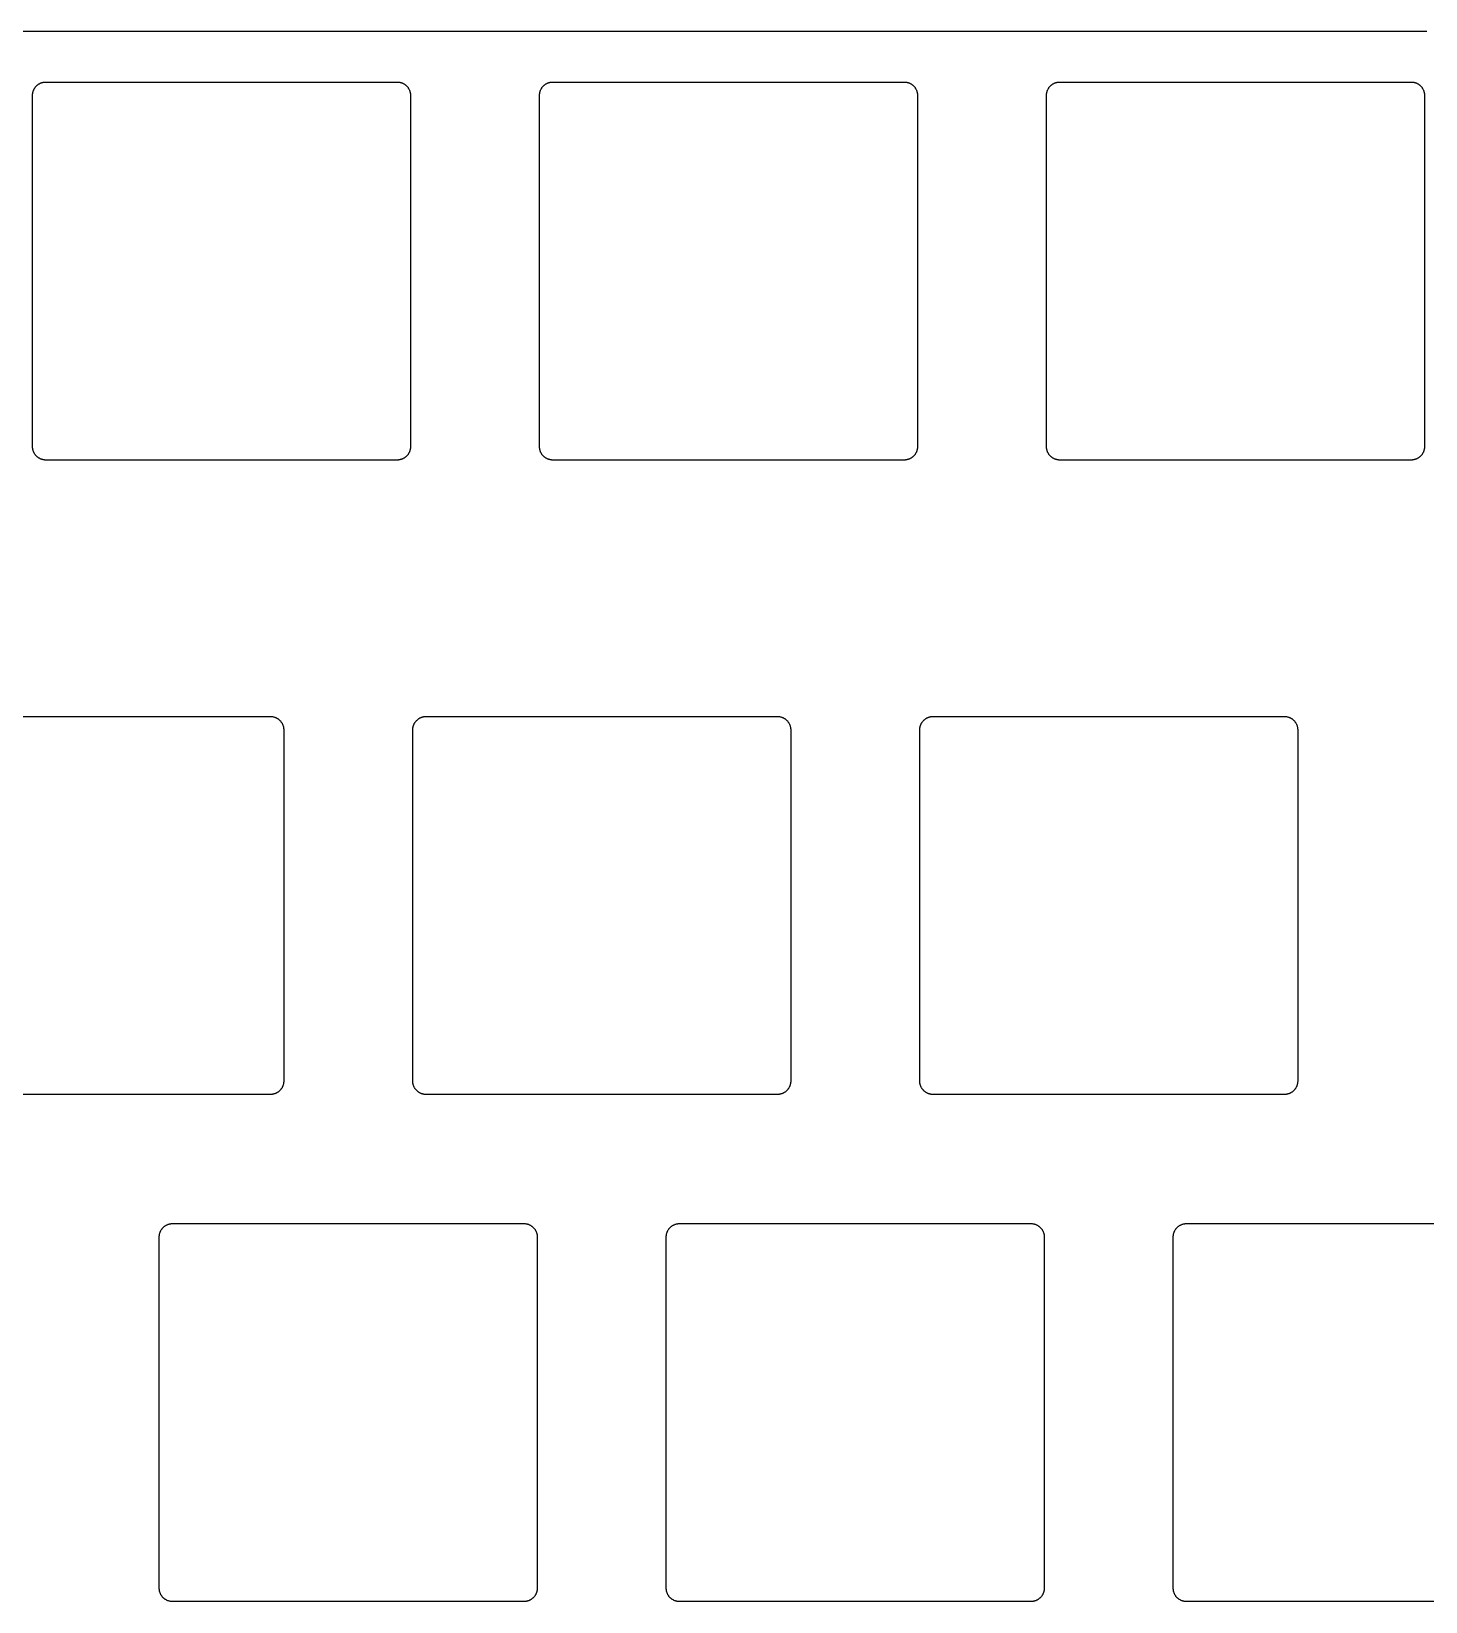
# Model space of a CAD drawing. Header units: millimetres. Extents: x -9 to 295, y -114 to 14.
# Drawn here: x 35.7 to 88.1, y -50 to 9 of the extents above; entities that cross this region are included whole.
import ezdxf

# ---------------------------------------------------------------- set-up
doc = ezdxf.new("R2010")
doc.units = ezdxf.units.MM
doc.layers.add('Layer 01', color=18, linetype='Continuous', true_color=0x000000)

msp = doc.modelspace()

# ---------------------------------------------------------------- linework, layer by layer
at = {"layer": 'Layer 01'}
for points in [[(88.155, 9.001), (88.104, 9), (19.846, 9)], [(31.5, -16.732), (44.7, -16.732), (44.717, -16.732), (44.734, -16.733), (44.751, -16.734), (44.768, -16.736), (44.785, -16.739), (44.802, -16.742), (44.818, -16.746), (44.835, -16.75), (44.851, -16.755), (44.867, -16.76), (44.883, -16.766), (44.899, -16.773), (44.915, -16.78), (44.93, -16.788), (44.945, -16.796), (44.96, -16.804), (44.974, -16.814), (44.988, -16.823), (45.002, -16.833), (45.016, -16.844), (45.029, -16.855), (45.041, -16.866), (45.054, -16.878), (45.065, -16.89), (45.077, -16.903), (45.088, -16.916), (45.098, -16.929), (45.108, -16.943), (45.118, -16.957), (45.127, -16.972), (45.136, -16.987), (45.144, -17.002), (45.152, -17.017), (45.159, -17.032), (45.165, -17.048), (45.171, -17.064), (45.177, -17.08), (45.181, -17.097), (45.186, -17.113), (45.19, -17.13), (45.193, -17.147), (45.195, -17.164), (45.197, -17.18), (45.199, -17.197), (45.2, -17.215), (45.2, -17.232), (45.2, -30.432), (45.2, -30.449), (45.199, -30.466), (45.197, -30.483), (45.195, -30.5), (45.193, -30.517), (45.19, -30.533), (45.186, -30.55), (45.181, -30.567), (45.177, -30.583), (45.171, -30.599), (45.165, -30.615), (45.159, -30.631), (45.152, -30.646), (45.144, -30.662), (45.136, -30.677), (45.127, -30.691), (45.118, -30.706), (45.108, -30.72), (45.098, -30.734), (45.088, -30.747), (45.077, -30.76), (45.065, -30.773), (45.054, -30.785), (45.041, -30.797), (45.029, -30.808), (45.016, -30.819), (45.002, -30.83), (44.988, -30.84), (44.974, -30.85), (44.96, -30.859), (44.945, -30.867), (44.93, -30.876), (44.915, -30.883), (44.899, -30.89), (44.883, -30.897), (44.867, -30.903), (44.851, -30.908), (44.835, -30.913), (44.818, -30.917), (44.802, -30.921), (44.785, -30.924), (44.768, -30.927), (44.751, -30.929), (44.734, -30.93), (44.717, -30.931), (44.7, -30.932), (31.5, -30.932)], [(92.325, -49.982), (79.125, -49.982), (79.108, -49.981), (79.091, -49.98), (79.074, -49.979), (79.057, -49.977), (79.04, -49.974), (79.023, -49.971), (79.007, -49.967), (78.99, -49.963), (78.974, -49.958), (78.958, -49.953), (78.942, -49.947), (78.926, -49.94), (78.91, -49.933), (78.895, -49.926), (78.88, -49.917), (78.865, -49.909), (78.851, -49.9), (78.837, -49.89), (78.823, -49.88), (78.809, -49.869), (78.796, -49.858), (78.784, -49.847), (78.771, -49.835), (78.76, -49.823), (78.748, -49.81), (78.737, -49.797), (78.727, -49.784), (78.717, -49.77), (78.707, -49.756), (78.698, -49.741), (78.689, -49.727), (78.681, -49.712), (78.673, -49.696), (78.666, -49.681), (78.66, -49.665), (78.654, -49.649), (78.648, -49.633), (78.644, -49.616), (78.639, -49.6), (78.635, -49.583), (78.632, -49.567), (78.63, -49.55), (78.628, -49.533), (78.626, -49.516), (78.625, -49.499), (78.625, -49.482), (78.625, -36.282), (78.625, -36.265), (78.626, -36.247), (78.628, -36.23), (78.63, -36.214), (78.632, -36.197), (78.635, -36.18), (78.639, -36.163), (78.644, -36.147), (78.648, -36.13), (78.654, -36.114), (78.66, -36.098), (78.666, -36.082), (78.673, -36.067), (78.681, -36.052), (78.689, -36.037), (78.698, -36.022), (78.707, -36.007), (78.717, -35.993), (78.727, -35.979), (78.737, -35.966), (78.748, -35.953), (78.76, -35.94), (78.771, -35.928), (78.784, -35.916), (78.796, -35.905), (78.809, -35.894), (78.823, -35.883), (78.837, -35.873), (78.851, -35.864), (78.865, -35.854), (78.88, -35.846), (78.895, -35.838), (78.91, -35.83), (78.926, -35.823), (78.942, -35.816), (78.958, -35.81), (78.974, -35.805), (78.99, -35.8), (79.007, -35.796), (79.023, -35.792), (79.04, -35.789), (79.057, -35.786), (79.074, -35.784), (79.091, -35.783), (79.108, -35.782), (79.125, -35.782), (92.325, -35.782)]]:
    msp.add_lwpolyline(points, dxfattribs=at)
for points in [[(49.463, 7.1), (49.481, 7.1), (49.498, 7.099), (49.515, 7.097), (49.532, 7.095), (49.548, 7.093), (49.565, 7.09), (49.582, 7.086), (49.598, 7.081), (49.615, 7.077), (49.631, 7.071), (49.647, 7.065), (49.663, 7.059), (49.678, 7.052), (49.693, 7.044), (49.709, 7.036), (49.723, 7.027), (49.738, 7.018), (49.752, 7.008), (49.766, 6.998), (49.779, 6.988), (49.792, 6.977), (49.805, 6.965), (49.817, 6.954), (49.829, 6.941), (49.84, 6.929), (49.851, 6.916), (49.862, 6.902), (49.872, 6.888), (49.882, 6.874), (49.891, 6.86), (49.899, 6.845), (49.907, 6.83), (49.915, 6.815), (49.922, 6.799), (49.929, 6.783), (49.935, 6.767), (49.94, 6.751), (49.945, 6.735), (49.949, 6.718), (49.953, 6.702), (49.956, 6.685), (49.959, 6.668), (49.961, 6.651), (49.962, 6.634), (49.963, 6.617), (49.963, 6.6), (49.963, -6.6), (49.963, -6.617), (49.962, -6.634), (49.961, -6.651), (49.959, -6.668), (49.956, -6.685), (49.953, -6.702), (49.949, -6.718), (49.945, -6.735), (49.94, -6.751), (49.935, -6.767), (49.929, -6.783), (49.922, -6.799), (49.915, -6.815), (49.907, -6.83), (49.899, -6.845), (49.891, -6.86), (49.882, -6.874), (49.872, -6.888), (49.862, -6.902), (49.851, -6.916), (49.84, -6.929), (49.829, -6.941), (49.817, -6.954), (49.805, -6.965), (49.792, -6.977), (49.779, -6.988), (49.766, -6.998), (49.752, -7.008), (49.738, -7.018), (49.723, -7.027), (49.709, -7.036), (49.693, -7.044), (49.678, -7.052), (49.663, -7.059), (49.647, -7.065), (49.631, -7.071), (49.615, -7.077), (49.598, -7.081), (49.582, -7.086), (49.565, -7.09), (49.548, -7.093), (49.532, -7.095), (49.515, -7.097), (49.498, -7.099), (49.481, -7.1), (49.463, -7.1), (36.263, -7.1), (36.246, -7.1), (36.229, -7.099), (36.212, -7.097), (36.195, -7.095), (36.179, -7.093), (36.162, -7.09), (36.145, -7.086), (36.129, -7.081), (36.112, -7.077), (36.096, -7.071), (36.08, -7.065), (36.064, -7.059), (36.049, -7.052), (36.033, -7.044), (36.018, -7.036), (36.004, -7.027), (35.989, -7.018), (35.975, -7.008), (35.961, -6.998), (35.948, -6.988), (35.935, -6.977), (35.922, -6.965), (35.91, -6.954), (35.898, -6.941), (35.887, -6.929), (35.876, -6.916), (35.865, -6.902), (35.855, -6.888), (35.845, -6.874), (35.836, -6.86), (35.828, -6.845), (35.82, -6.83), (35.812, -6.815), (35.805, -6.799), (35.798, -6.783), (35.792, -6.767), (35.787, -6.751), (35.782, -6.735), (35.778, -6.718), (35.774, -6.702), (35.771, -6.685), (35.768, -6.668), (35.766, -6.651), (35.765, -6.634), (35.764, -6.617), (35.763, -6.6), (35.763, 6.6), (35.764, 6.617), (35.765, 6.634), (35.766, 6.651), (35.768, 6.668), (35.771, 6.685), (35.774, 6.702), (35.778, 6.718), (35.782, 6.735), (35.787, 6.751), (35.792, 6.767), (35.798, 6.783), (35.805, 6.799), (35.812, 6.815), (35.82, 6.83), (35.828, 6.845), (35.836, 6.86), (35.845, 6.874), (35.855, 6.888), (35.865, 6.902), (35.876, 6.916), (35.887, 6.929), (35.898, 6.941), (35.91, 6.954), (35.922, 6.965), (35.935, 6.977), (35.948, 6.988), (35.961, 6.998), (35.975, 7.008), (35.989, 7.018), (36.004, 7.027), (36.018, 7.036), (36.033, 7.044), (36.049, 7.052), (36.064, 7.059), (36.08, 7.065), (36.096, 7.071), (36.112, 7.077), (36.129, 7.081), (36.145, 7.086), (36.162, 7.09), (36.179, 7.093), (36.195, 7.095), (36.212, 7.097), (36.229, 7.099), (36.246, 7.1), (36.263, 7.1)], [(68.513, 7.1), (68.531, 7.1), (68.548, 7.099), (68.565, 7.097), (68.582, 7.095), (68.598, 7.093), (68.615, 7.09), (68.632, 7.086), (68.648, 7.081), (68.665, 7.077), (68.681, 7.071), (68.697, 7.065), (68.713, 7.059), (68.728, 7.052), (68.743, 7.044), (68.759, 7.036), (68.773, 7.027), (68.788, 7.018), (68.802, 7.008), (68.816, 6.998), (68.829, 6.988), (68.842, 6.977), (68.855, 6.965), (68.867, 6.954), (68.879, 6.941), (68.89, 6.929), (68.901, 6.916), (68.912, 6.902), (68.922, 6.888), (68.932, 6.874), (68.941, 6.86), (68.949, 6.845), (68.957, 6.83), (68.965, 6.815), (68.972, 6.799), (68.979, 6.783), (68.985, 6.767), (68.99, 6.751), (68.995, 6.735), (68.999, 6.718), (69.003, 6.702), (69.006, 6.685), (69.009, 6.668), (69.011, 6.651), (69.012, 6.634), (69.013, 6.617), (69.013, 6.6), (69.013, -6.6), (69.013, -6.617), (69.012, -6.634), (69.011, -6.651), (69.009, -6.668), (69.006, -6.685), (69.003, -6.702), (68.999, -6.718), (68.995, -6.735), (68.99, -6.751), (68.985, -6.767), (68.979, -6.783), (68.972, -6.799), (68.965, -6.815), (68.957, -6.83), (68.949, -6.845), (68.941, -6.86), (68.932, -6.874), (68.922, -6.888), (68.912, -6.902), (68.901, -6.916), (68.89, -6.929), (68.879, -6.941), (68.867, -6.954), (68.855, -6.965), (68.842, -6.977), (68.829, -6.988), (68.816, -6.998), (68.802, -7.008), (68.788, -7.018), (68.773, -7.027), (68.759, -7.036), (68.743, -7.044), (68.728, -7.052), (68.713, -7.059), (68.697, -7.065), (68.681, -7.071), (68.665, -7.077), (68.648, -7.081), (68.632, -7.086), (68.615, -7.09), (68.598, -7.093), (68.582, -7.095), (68.565, -7.097), (68.548, -7.099), (68.531, -7.1), (68.513, -7.1), (55.313, -7.1), (55.296, -7.1), (55.279, -7.099), (55.262, -7.097), (55.245, -7.095), (55.229, -7.093), (55.212, -7.09), (55.195, -7.086), (55.179, -7.081), (55.162, -7.077), (55.146, -7.071), (55.13, -7.065), (55.114, -7.059), (55.099, -7.052), (55.083, -7.044), (55.068, -7.036), (55.054, -7.027), (55.039, -7.018), (55.025, -7.008), (55.011, -6.998), (54.998, -6.988), (54.985, -6.977), (54.972, -6.965), (54.96, -6.954), (54.948, -6.941), (54.937, -6.929), (54.926, -6.916), (54.915, -6.902), (54.905, -6.888), (54.895, -6.874), (54.886, -6.86), (54.878, -6.845), (54.87, -6.83), (54.862, -6.815), (54.855, -6.799), (54.848, -6.783), (54.842, -6.767), (54.837, -6.751), (54.832, -6.735), (54.828, -6.718), (54.824, -6.702), (54.821, -6.685), (54.818, -6.668), (54.816, -6.651), (54.815, -6.634), (54.814, -6.617), (54.813, -6.6), (54.813, 6.6), (54.814, 6.617), (54.815, 6.634), (54.816, 6.651), (54.818, 6.668), (54.821, 6.685), (54.824, 6.702), (54.828, 6.718), (54.832, 6.735), (54.837, 6.751), (54.842, 6.767), (54.848, 6.783), (54.855, 6.799), (54.862, 6.815), (54.87, 6.83), (54.878, 6.845), (54.886, 6.86), (54.895, 6.874), (54.905, 6.888), (54.915, 6.902), (54.926, 6.916), (54.937, 6.929), (54.948, 6.941), (54.96, 6.954), (54.972, 6.965), (54.985, 6.977), (54.998, 6.988), (55.011, 6.998), (55.025, 7.008), (55.039, 7.018), (55.054, 7.027), (55.068, 7.036), (55.083, 7.044), (55.099, 7.052), (55.114, 7.059), (55.13, 7.065), (55.146, 7.071), (55.162, 7.077), (55.179, 7.081), (55.195, 7.086), (55.212, 7.09), (55.229, 7.093), (55.245, 7.095), (55.262, 7.097), (55.279, 7.099), (55.296, 7.1), (55.313, 7.1)], [(87.563, 7.1), (87.581, 7.1), (87.598, 7.099), (87.615, 7.097), (87.632, 7.095), (87.648, 7.093), (87.665, 7.09), (87.682, 7.086), (87.698, 7.081), (87.715, 7.077), (87.731, 7.071), (87.747, 7.065), (87.763, 7.059), (87.778, 7.052), (87.793, 7.044), (87.809, 7.036), (87.823, 7.027), (87.838, 7.018), (87.852, 7.008), (87.866, 6.998), (87.879, 6.988), (87.892, 6.977), (87.905, 6.965), (87.917, 6.954), (87.929, 6.941), (87.94, 6.929), (87.951, 6.916), (87.962, 6.902), (87.972, 6.888), (87.982, 6.874), (87.991, 6.86), (87.999, 6.845), (88.007, 6.83), (88.015, 6.815), (88.022, 6.799), (88.029, 6.783), (88.035, 6.767), (88.04, 6.751), (88.045, 6.735), (88.049, 6.718), (88.053, 6.702), (88.056, 6.685), (88.059, 6.668), (88.061, 6.651), (88.062, 6.634), (88.063, 6.617), (88.063, 6.6), (88.063, -6.6), (88.063, -6.617), (88.062, -6.634), (88.061, -6.651), (88.059, -6.668), (88.056, -6.685), (88.053, -6.702), (88.049, -6.718), (88.045, -6.735), (88.04, -6.751), (88.035, -6.767), (88.029, -6.783), (88.022, -6.799), (88.015, -6.815), (88.007, -6.83), (87.999, -6.845), (87.991, -6.86), (87.982, -6.874), (87.972, -6.888), (87.962, -6.902), (87.951, -6.916), (87.94, -6.929), (87.929, -6.941), (87.917, -6.954), (87.905, -6.965), (87.892, -6.977), (87.879, -6.988), (87.866, -6.998), (87.852, -7.008), (87.838, -7.018), (87.823, -7.027), (87.809, -7.036), (87.793, -7.044), (87.778, -7.052), (87.763, -7.059), (87.747, -7.065), (87.731, -7.071), (87.715, -7.077), (87.698, -7.081), (87.682, -7.086), (87.665, -7.09), (87.648, -7.093), (87.632, -7.095), (87.615, -7.097), (87.598, -7.099), (87.581, -7.1), (87.563, -7.1), (74.363, -7.1), (74.346, -7.1), (74.329, -7.099), (74.312, -7.097), (74.295, -7.095), (74.279, -7.093), (74.262, -7.09), (74.245, -7.086), (74.229, -7.081), (74.212, -7.077), (74.196, -7.071), (74.18, -7.065), (74.164, -7.059), (74.149, -7.052), (74.133, -7.044), (74.118, -7.036), (74.104, -7.027), (74.089, -7.018), (74.075, -7.008), (74.061, -6.998), (74.048, -6.988), (74.035, -6.977), (74.022, -6.965), (74.01, -6.954), (73.998, -6.941), (73.987, -6.929), (73.976, -6.916), (73.965, -6.902), (73.955, -6.888), (73.945, -6.874), (73.936, -6.86), (73.928, -6.845), (73.92, -6.83), (73.912, -6.815), (73.905, -6.799), (73.898, -6.783), (73.892, -6.767), (73.887, -6.751), (73.882, -6.735), (73.878, -6.718), (73.874, -6.702), (73.871, -6.685), (73.868, -6.668), (73.866, -6.651), (73.865, -6.634), (73.864, -6.617), (73.863, -6.6), (73.863, 6.6), (73.864, 6.617), (73.865, 6.634), (73.866, 6.651), (73.868, 6.668), (73.871, 6.685), (73.874, 6.702), (73.878, 6.718), (73.882, 6.735), (73.887, 6.751), (73.892, 6.767), (73.898, 6.783), (73.905, 6.799), (73.912, 6.815), (73.92, 6.83), (73.928, 6.845), (73.936, 6.86), (73.945, 6.874), (73.955, 6.888), (73.965, 6.902), (73.976, 6.916), (73.987, 6.929), (73.998, 6.941), (74.01, 6.954), (74.022, 6.965), (74.035, 6.977), (74.048, 6.988), (74.061, 6.998), (74.075, 7.008), (74.089, 7.018), (74.104, 7.027), (74.118, 7.036), (74.133, 7.044), (74.149, 7.052), (74.164, 7.059), (74.18, 7.065), (74.196, 7.071), (74.212, 7.077), (74.229, 7.081), (74.245, 7.086), (74.262, 7.09), (74.279, 7.093), (74.295, 7.095), (74.312, 7.097), (74.329, 7.099), (74.346, 7.1), (74.363, 7.1)], [(63.75, -16.732), (63.767, -16.732), (63.784, -16.733), (63.801, -16.734), (63.818, -16.736), (63.835, -16.739), (63.852, -16.742), (63.868, -16.746), (63.885, -16.75), (63.901, -16.755), (63.917, -16.76), (63.933, -16.766), (63.949, -16.773), (63.965, -16.78), (63.98, -16.788), (63.995, -16.796), (64.01, -16.804), (64.024, -16.814), (64.038, -16.823), (64.052, -16.833), (64.066, -16.844), (64.079, -16.855), (64.091, -16.866), (64.104, -16.878), (64.115, -16.89), (64.127, -16.903), (64.138, -16.916), (64.148, -16.929), (64.158, -16.943), (64.168, -16.957), (64.177, -16.972), (64.186, -16.987), (64.194, -17.002), (64.202, -17.017), (64.209, -17.032), (64.215, -17.048), (64.221, -17.064), (64.227, -17.08), (64.231, -17.097), (64.236, -17.113), (64.24, -17.13), (64.243, -17.147), (64.245, -17.164), (64.247, -17.18), (64.249, -17.197), (64.25, -17.215), (64.25, -17.232), (64.25, -30.432), (64.25, -30.449), (64.249, -30.466), (64.247, -30.483), (64.245, -30.5), (64.243, -30.517), (64.24, -30.533), (64.236, -30.55), (64.231, -30.567), (64.227, -30.583), (64.221, -30.599), (64.215, -30.615), (64.209, -30.631), (64.202, -30.646), (64.194, -30.662), (64.186, -30.677), (64.177, -30.691), (64.168, -30.706), (64.158, -30.72), (64.148, -30.734), (64.138, -30.747), (64.127, -30.76), (64.115, -30.773), (64.104, -30.785), (64.091, -30.797), (64.079, -30.808), (64.066, -30.819), (64.052, -30.83), (64.038, -30.84), (64.024, -30.85), (64.01, -30.859), (63.995, -30.867), (63.98, -30.876), (63.965, -30.883), (63.949, -30.89), (63.933, -30.897), (63.917, -30.903), (63.901, -30.908), (63.885, -30.913), (63.868, -30.917), (63.852, -30.921), (63.835, -30.924), (63.818, -30.927), (63.801, -30.929), (63.784, -30.93), (63.767, -30.931), (63.75, -30.932), (50.55, -30.932), (50.533, -30.931), (50.516, -30.93), (50.499, -30.929), (50.482, -30.927), (50.465, -30.924), (50.448, -30.921), (50.432, -30.917), (50.415, -30.913), (50.399, -30.908), (50.383, -30.903), (50.367, -30.897), (50.351, -30.89), (50.335, -30.883), (50.32, -30.876), (50.305, -30.867), (50.29, -30.859), (50.276, -30.85), (50.262, -30.84), (50.248, -30.83), (50.234, -30.819), (50.221, -30.808), (50.209, -30.797), (50.196, -30.785), (50.185, -30.773), (50.173, -30.76), (50.162, -30.747), (50.152, -30.734), (50.142, -30.72), (50.132, -30.706), (50.123, -30.691), (50.114, -30.677), (50.106, -30.662), (50.098, -30.646), (50.091, -30.631), (50.085, -30.615), (50.079, -30.599), (50.073, -30.583), (50.069, -30.567), (50.064, -30.55), (50.06, -30.533), (50.057, -30.517), (50.055, -30.5), (50.053, -30.483), (50.051, -30.466), (50.05, -30.449), (50.05, -30.432), (50.05, -17.232), (50.05, -17.215), (50.051, -17.197), (50.053, -17.18), (50.055, -17.164), (50.057, -17.147), (50.06, -17.13), (50.064, -17.113), (50.069, -17.097), (50.073, -17.08), (50.079, -17.064), (50.085, -17.048), (50.091, -17.032), (50.098, -17.017), (50.106, -17.002), (50.114, -16.987), (50.123, -16.972), (50.132, -16.957), (50.142, -16.943), (50.152, -16.929), (50.162, -16.916), (50.173, -16.903), (50.185, -16.89), (50.196, -16.878), (50.209, -16.866), (50.221, -16.855), (50.234, -16.844), (50.248, -16.833), (50.262, -16.823), (50.276, -16.814), (50.29, -16.804), (50.305, -16.796), (50.32, -16.788), (50.335, -16.78), (50.351, -16.773), (50.367, -16.766), (50.383, -16.76), (50.399, -16.755), (50.415, -16.75), (50.432, -16.746), (50.448, -16.742), (50.465, -16.739), (50.482, -16.736), (50.499, -16.734), (50.516, -16.733), (50.533, -16.732), (50.55, -16.732)], [(82.8, -16.732), (82.817, -16.732), (82.834, -16.733), (82.851, -16.734), (82.868, -16.736), (82.885, -16.739), (82.902, -16.742), (82.918, -16.746), (82.935, -16.75), (82.951, -16.755), (82.967, -16.76), (82.983, -16.766), (82.999, -16.773), (83.015, -16.78), (83.03, -16.788), (83.045, -16.796), (83.06, -16.804), (83.074, -16.814), (83.088, -16.823), (83.102, -16.833), (83.116, -16.844), (83.129, -16.855), (83.141, -16.866), (83.154, -16.878), (83.165, -16.89), (83.177, -16.903), (83.188, -16.916), (83.198, -16.929), (83.208, -16.943), (83.218, -16.957), (83.227, -16.972), (83.236, -16.987), (83.244, -17.002), (83.252, -17.017), (83.259, -17.032), (83.265, -17.048), (83.271, -17.064), (83.277, -17.08), (83.281, -17.097), (83.286, -17.113), (83.29, -17.13), (83.293, -17.147), (83.295, -17.164), (83.297, -17.18), (83.299, -17.197), (83.3, -17.215), (83.3, -17.232), (83.3, -30.432), (83.3, -30.449), (83.299, -30.466), (83.297, -30.483), (83.295, -30.5), (83.293, -30.517), (83.29, -30.533), (83.286, -30.55), (83.281, -30.567), (83.277, -30.583), (83.271, -30.599), (83.265, -30.615), (83.259, -30.631), (83.252, -30.646), (83.244, -30.662), (83.236, -30.677), (83.227, -30.691), (83.218, -30.706), (83.208, -30.72), (83.198, -30.734), (83.188, -30.747), (83.177, -30.76), (83.165, -30.773), (83.154, -30.785), (83.141, -30.797), (83.129, -30.808), (83.116, -30.819), (83.102, -30.83), (83.088, -30.84), (83.074, -30.85), (83.06, -30.859), (83.045, -30.867), (83.03, -30.876), (83.015, -30.883), (82.999, -30.89), (82.983, -30.897), (82.967, -30.903), (82.951, -30.908), (82.935, -30.913), (82.918, -30.917), (82.902, -30.921), (82.885, -30.924), (82.868, -30.927), (82.851, -30.929), (82.834, -30.93), (82.817, -30.931), (82.8, -30.932), (69.6, -30.932), (69.583, -30.931), (69.566, -30.93), (69.549, -30.929), (69.532, -30.927), (69.515, -30.924), (69.498, -30.921), (69.482, -30.917), (69.465, -30.913), (69.449, -30.908), (69.433, -30.903), (69.417, -30.897), (69.401, -30.89), (69.385, -30.883), (69.37, -30.876), (69.355, -30.867), (69.34, -30.859), (69.326, -30.85), (69.312, -30.84), (69.298, -30.83), (69.284, -30.819), (69.271, -30.808), (69.259, -30.797), (69.246, -30.785), (69.235, -30.773), (69.223, -30.76), (69.212, -30.747), (69.202, -30.734), (69.192, -30.72), (69.182, -30.706), (69.173, -30.691), (69.164, -30.677), (69.156, -30.662), (69.148, -30.646), (69.141, -30.631), (69.135, -30.615), (69.129, -30.599), (69.123, -30.583), (69.119, -30.567), (69.114, -30.55), (69.11, -30.533), (69.107, -30.517), (69.105, -30.5), (69.103, -30.483), (69.101, -30.466), (69.1, -30.449), (69.1, -30.432), (69.1, -17.232), (69.1, -17.215), (69.101, -17.197), (69.103, -17.18), (69.105, -17.164), (69.107, -17.147), (69.11, -17.13), (69.114, -17.113), (69.119, -17.097), (69.123, -17.08), (69.129, -17.064), (69.135, -17.048), (69.141, -17.032), (69.148, -17.017), (69.156, -17.002), (69.164, -16.987), (69.173, -16.972), (69.182, -16.957), (69.192, -16.943), (69.202, -16.929), (69.212, -16.916), (69.223, -16.903), (69.235, -16.89), (69.246, -16.878), (69.259, -16.866), (69.271, -16.855), (69.284, -16.844), (69.298, -16.833), (69.312, -16.823), (69.326, -16.814), (69.34, -16.804), (69.355, -16.796), (69.37, -16.788), (69.385, -16.78), (69.401, -16.773), (69.417, -16.766), (69.433, -16.76), (69.449, -16.755), (69.465, -16.75), (69.482, -16.746), (69.498, -16.742), (69.515, -16.739), (69.532, -16.736), (69.549, -16.734), (69.566, -16.733), (69.583, -16.732), (69.6, -16.732)], [(54.225, -35.782), (54.242, -35.782), (54.259, -35.783), (54.276, -35.784), (54.293, -35.786), (54.31, -35.789), (54.327, -35.792), (54.343, -35.796), (54.36, -35.8), (54.376, -35.805), (54.392, -35.81), (54.408, -35.816), (54.424, -35.823), (54.44, -35.83), (54.455, -35.838), (54.47, -35.846), (54.485, -35.854), (54.499, -35.864), (54.513, -35.873), (54.527, -35.883), (54.541, -35.894), (54.554, -35.905), (54.566, -35.916), (54.579, -35.928), (54.59, -35.94), (54.602, -35.953), (54.613, -35.966), (54.623, -35.979), (54.633, -35.993), (54.643, -36.007), (54.652, -36.022), (54.661, -36.037), (54.669, -36.052), (54.677, -36.067), (54.684, -36.082), (54.69, -36.098), (54.696, -36.114), (54.702, -36.13), (54.706, -36.147), (54.711, -36.163), (54.715, -36.18), (54.718, -36.197), (54.72, -36.214), (54.722, -36.23), (54.724, -36.247), (54.725, -36.265), (54.725, -36.282), (54.725, -49.482), (54.725, -49.499), (54.724, -49.516), (54.722, -49.533), (54.72, -49.55), (54.718, -49.567), (54.715, -49.583), (54.711, -49.6), (54.706, -49.616), (54.702, -49.633), (54.696, -49.649), (54.69, -49.665), (54.684, -49.681), (54.677, -49.696), (54.669, -49.712), (54.661, -49.727), (54.652, -49.741), (54.643, -49.756), (54.633, -49.77), (54.623, -49.784), (54.613, -49.797), (54.602, -49.81), (54.59, -49.823), (54.579, -49.835), (54.566, -49.847), (54.554, -49.858), (54.541, -49.869), (54.527, -49.88), (54.513, -49.89), (54.499, -49.9), (54.485, -49.909), (54.47, -49.917), (54.455, -49.926), (54.44, -49.933), (54.424, -49.94), (54.408, -49.947), (54.392, -49.953), (54.376, -49.958), (54.36, -49.963), (54.343, -49.967), (54.327, -49.971), (54.31, -49.974), (54.293, -49.977), (54.276, -49.979), (54.259, -49.98), (54.242, -49.981), (54.225, -49.982), (41.025, -49.982), (41.008, -49.981), (40.991, -49.98), (40.974, -49.979), (40.957, -49.977), (40.94, -49.974), (40.923, -49.971), (40.907, -49.967), (40.89, -49.963), (40.874, -49.958), (40.858, -49.953), (40.842, -49.947), (40.826, -49.94), (40.81, -49.933), (40.795, -49.926), (40.78, -49.917), (40.765, -49.909), (40.751, -49.9), (40.737, -49.89), (40.723, -49.88), (40.709, -49.869), (40.696, -49.858), (40.684, -49.847), (40.671, -49.835), (40.66, -49.823), (40.648, -49.81), (40.637, -49.797), (40.627, -49.784), (40.617, -49.77), (40.607, -49.756), (40.598, -49.741), (40.589, -49.727), (40.581, -49.712), (40.573, -49.696), (40.566, -49.681), (40.56, -49.665), (40.554, -49.649), (40.548, -49.633), (40.544, -49.616), (40.539, -49.6), (40.535, -49.583), (40.532, -49.567), (40.53, -49.55), (40.528, -49.533), (40.526, -49.516), (40.525, -49.499), (40.525, -49.482), (40.525, -36.282), (40.525, -36.265), (40.526, -36.247), (40.528, -36.23), (40.53, -36.214), (40.532, -36.197), (40.535, -36.18), (40.539, -36.163), (40.544, -36.147), (40.548, -36.13), (40.554, -36.114), (40.56, -36.098), (40.566, -36.082), (40.573, -36.067), (40.581, -36.052), (40.589, -36.037), (40.598, -36.022), (40.607, -36.007), (40.617, -35.993), (40.627, -35.979), (40.637, -35.966), (40.648, -35.953), (40.66, -35.94), (40.671, -35.928), (40.684, -35.916), (40.696, -35.905), (40.709, -35.894), (40.723, -35.883), (40.737, -35.873), (40.751, -35.864), (40.765, -35.854), (40.78, -35.846), (40.795, -35.838), (40.81, -35.83), (40.826, -35.823), (40.842, -35.816), (40.858, -35.81), (40.874, -35.805), (40.89, -35.8), (40.907, -35.796), (40.923, -35.792), (40.94, -35.789), (40.957, -35.786), (40.974, -35.784), (40.991, -35.783), (41.008, -35.782), (41.025, -35.782)], [(73.275, -35.782), (73.292, -35.782), (73.309, -35.783), (73.326, -35.784), (73.343, -35.786), (73.36, -35.789), (73.377, -35.792), (73.393, -35.796), (73.41, -35.8), (73.426, -35.805), (73.442, -35.81), (73.458, -35.816), (73.474, -35.823), (73.49, -35.83), (73.505, -35.838), (73.52, -35.846), (73.535, -35.854), (73.549, -35.864), (73.563, -35.873), (73.577, -35.883), (73.591, -35.894), (73.604, -35.905), (73.616, -35.916), (73.629, -35.928), (73.64, -35.94), (73.652, -35.953), (73.663, -35.966), (73.673, -35.979), (73.683, -35.993), (73.693, -36.007), (73.702, -36.022), (73.711, -36.037), (73.719, -36.052), (73.727, -36.067), (73.734, -36.082), (73.74, -36.098), (73.746, -36.114), (73.752, -36.13), (73.756, -36.147), (73.761, -36.163), (73.765, -36.18), (73.768, -36.197), (73.77, -36.214), (73.772, -36.23), (73.774, -36.247), (73.775, -36.265), (73.775, -36.282), (73.775, -49.482), (73.775, -49.499), (73.774, -49.516), (73.772, -49.533), (73.77, -49.55), (73.768, -49.567), (73.765, -49.583), (73.761, -49.6), (73.756, -49.616), (73.752, -49.633), (73.746, -49.649), (73.74, -49.665), (73.734, -49.681), (73.727, -49.696), (73.719, -49.712), (73.711, -49.727), (73.702, -49.741), (73.693, -49.756), (73.683, -49.77), (73.673, -49.784), (73.663, -49.797), (73.652, -49.81), (73.64, -49.823), (73.629, -49.835), (73.616, -49.847), (73.604, -49.858), (73.591, -49.869), (73.577, -49.88), (73.563, -49.89), (73.549, -49.9), (73.535, -49.909), (73.52, -49.917), (73.505, -49.926), (73.49, -49.933), (73.474, -49.94), (73.458, -49.947), (73.442, -49.953), (73.426, -49.958), (73.41, -49.963), (73.393, -49.967), (73.377, -49.971), (73.36, -49.974), (73.343, -49.977), (73.326, -49.979), (73.309, -49.98), (73.292, -49.981), (73.275, -49.982), (60.075, -49.982), (60.058, -49.981), (60.041, -49.98), (60.024, -49.979), (60.007, -49.977), (59.99, -49.974), (59.973, -49.971), (59.957, -49.967), (59.94, -49.963), (59.924, -49.958), (59.908, -49.953), (59.892, -49.947), (59.876, -49.94), (59.86, -49.933), (59.845, -49.926), (59.83, -49.917), (59.815, -49.909), (59.801, -49.9), (59.787, -49.89), (59.773, -49.88), (59.759, -49.869), (59.746, -49.858), (59.734, -49.847), (59.721, -49.835), (59.71, -49.823), (59.698, -49.81), (59.687, -49.797), (59.677, -49.784), (59.667, -49.77), (59.657, -49.756), (59.648, -49.741), (59.639, -49.727), (59.631, -49.712), (59.623, -49.696), (59.616, -49.681), (59.61, -49.665), (59.604, -49.649), (59.598, -49.633), (59.594, -49.616), (59.589, -49.6), (59.585, -49.583), (59.582, -49.567), (59.58, -49.55), (59.578, -49.533), (59.576, -49.516), (59.575, -49.499), (59.575, -49.482), (59.575, -36.282), (59.575, -36.265), (59.576, -36.247), (59.578, -36.23), (59.58, -36.214), (59.582, -36.197), (59.585, -36.18), (59.589, -36.163), (59.594, -36.147), (59.598, -36.13), (59.604, -36.114), (59.61, -36.098), (59.616, -36.082), (59.623, -36.067), (59.631, -36.052), (59.639, -36.037), (59.648, -36.022), (59.657, -36.007), (59.667, -35.993), (59.677, -35.979), (59.687, -35.966), (59.698, -35.953), (59.71, -35.94), (59.721, -35.928), (59.734, -35.916), (59.746, -35.905), (59.759, -35.894), (59.773, -35.883), (59.787, -35.873), (59.801, -35.864), (59.815, -35.854), (59.83, -35.846), (59.845, -35.838), (59.86, -35.83), (59.876, -35.823), (59.892, -35.816), (59.908, -35.81), (59.924, -35.805), (59.94, -35.8), (59.957, -35.796), (59.973, -35.792), (59.99, -35.789), (60.007, -35.786), (60.024, -35.784), (60.041, -35.783), (60.058, -35.782), (60.075, -35.782)]]:
    msp.add_lwpolyline(points, close=True, dxfattribs=at)

doc.saveas('drawing.dxf')
